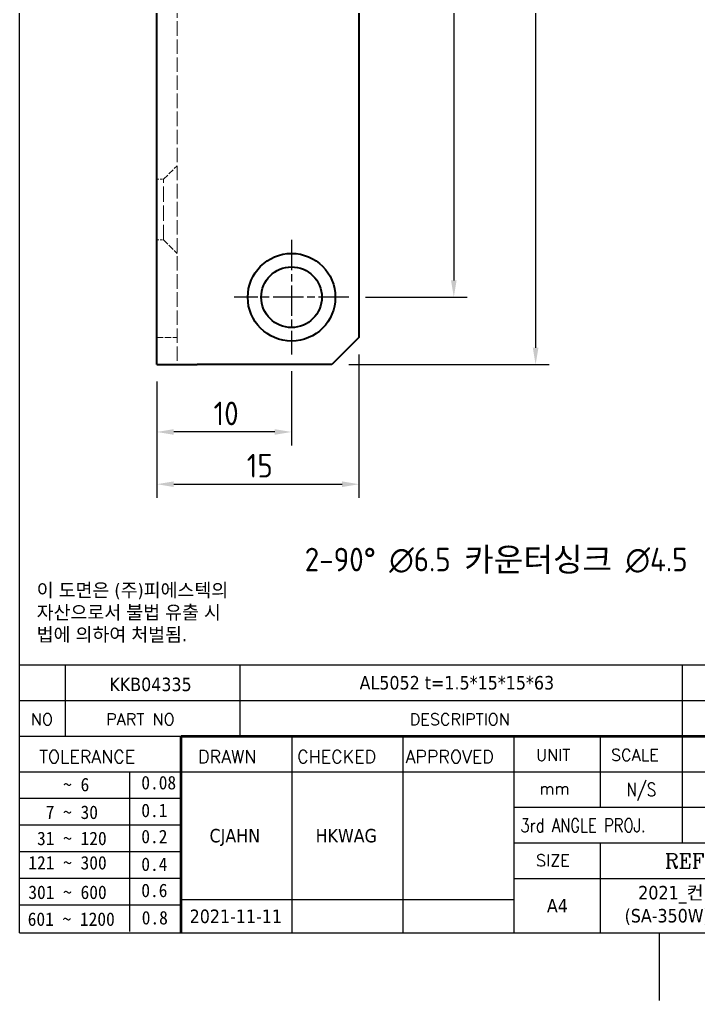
# Model space of a CAD drawing. Header units: millimetres. Extents: x 0 to 105, y 0 to 149.
# Drawn here: x 5 to 55.4, y 0 to 72.8 of the extents above; entities that cross this region are included whole.
import ezdxf
from ezdxf.enums import TextEntityAlignment as Align

# ---------------------------------------------------------------- set-up
doc = ezdxf.new("R2010")
doc.units = ezdxf.units.MM
doc.header["$LTSCALE"] = 0.5
doc.linetypes.add('CHAIN', pattern=[0.35429999999999995, 0.2362, -0.0295, 0.0591, -0.0295])
doc.linetypes.add('DASHED', pattern=[0.2067, 0.1654, -0.0413])
doc.layers.get('0').update_dxf_attribs({"color": 3, "lineweight": 25})
for name, color, linetype, lineweight in [('가려진 것(ISO)', 2, 'DASHED', 18), ('가시적인 것(ISO)', 3, 'Continuous', 40), ('경계(ISO)', 7, 'Continuous', 25), ('기호(ISO)', 5, 'Continuous', 25), ('제목(ISO)', 5, 'Continuous', 50), ('중심 표식(ISO)', 1, 'Continuous', 25), ('치수(ISO)', 2, 'Continuous', 25), ('해치(ISO)', 7, 'Continuous', 18)]:
    doc.layers.add(name, color=color, linetype=linetype, lineweight=lineweight)
doc.styles.add('HAN_291', font='')
doc.styles.add('HAN_370', font='', dxfattribs={"width": 2})
doc.styles.add('RC_284', font='ROMANC.shx')
doc.styles.add('RC_287', font='ROMANC.shx')
doc.styles.add('RC_292', font='ROMANC.shx')
doc.styles.add('ROMANT_294', font='romant.shx')
doc.styles.add('문자 텍스트_PSTEK_POSCO', font='isocp.shx')
doc.styles.add('치수 텍스트_PSTEK_POSCO', font='isocp.shx')
doc.styles.add('텍스트 스타일198', font='tahoma.ttf')
doc.styles.add('텍스트 스타일333', font='ROMANC.shx', dxfattribs={"width": 0.800000011920929})
doc.styles.get('HAN_291').set_extended_font_data('GulimChe')
doc.styles.get('HAN_370').set_extended_font_data('GulimChe')
doc.dimstyles.new('치수_PSTEK_POSCO', dxfattribs={"dimscale": 0.5, "dimtxt": 3.5, "dimasz": 2.5, "dimexe": 2, "dimexo": 2.5, "dimgap": 1, "dimtad": 1, "dimrnd": 1e-08, "dimdsep": 46, "dimtxsty": '치수 텍스트_PSTEK_POSCO', "dimcen": 0.09, "dimdle": 10, "dimclrd": 7, "dimclre": 7, "dimclrt": 2, "dimadec": 1, "dimazin": 2, "dimtfac": 1, "dimtmove": 0, "dimatfit": 3, "dimfxl": 0, "dimtolj": 1, "dimlwd": -1, "dimlwe": -1, "dimarcsym": 0})
doc.dimstyles.new('치수_PSTEK_POSCO$7', dxfattribs={"dimscale": 0.5, "dimtxt": 3.5, "dimasz": 2.5, "dimexe": 2, "dimexo": 2.5, "dimgap": 1, "dimtad": 1, "dimrnd": 1e-08, "dimdsep": 46, "dimtxsty": '치수 텍스트_PSTEK_POSCO', "dimcen": 0.09, "dimdle": 10, "dimclrd": 7, "dimclre": 7, "dimclrt": 2, "dimadec": 1, "dimazin": 2, "dimtfac": 1, "dimtmove": 0, "dimatfit": 3, "dimfxl": 0, "dimtolj": 1, "dimlwd": -1, "dimlwe": -1, "dimarcsym": 0})

# ---------------------------------------------------------------- blocks, each defined once
blk = doc.blocks.new('경계 Default Border')
at = {"layer": '경계(ISO)', "flags": 128}
for points in [[(10, 10), (10, 287.0000076293945)], [(105, 0), (105, 10)]]:
    blk.add_lwpolyline(points, dxfattribs=at)
blk = doc.blocks.new('제목 블록 PSTEK')
for color, points in [(252, [(317.2195697678507, 17.0593801673321), (322.0326348870767, 21.62682475217465), (322.2781991042243, 21.94392121864296), (317.0471853425802, 16.97985676345368), (318.7512090904202, 16.1899260703855), (316.0018030350395, 12.71868385740789), (316.3356552234328, 13.00206718743325), (318.9235935156908, 16.2694494742633)]), (5, [(321.6183518841322, 17.4193704504104), (319.5281351041078, 18.24969419629727), (322.4505835294948, 22.02344462252142), (317.2195697678507, 17.0593801673321), (318.9235935156908, 16.2694494742633), (316.1741874603099, 12.79820726128571)]), (1, [(324.4839107253602, 19.60711530335299), (325.2419748254881, 19.60711530335299), (325.2419748254881, 20.25857663940324), (321.2266040451076, 20.25857663940324), (321.2266040451076, 19.60711530335299), (321.9846681452406, 19.60711530335299), (321.9846681452406, 15.3430047401139), (324.4839107253602, 15.3430047401139)]), (252, [(321.9846681452406, 19.60711530335299), (321.4042753185749, 19.60711530335299), (321.4042753185749, 19.45905590879572), (321.9846681452406, 19.45905590879572)]), (252, [(324.6615819988275, 19.45905590879572), (325.4196460989604, 19.45905590879572), (325.4196460989604, 20.11051724484596), (325.2419748254881, 20.11051724484596), (325.2419748254881, 19.60711530335299), (324.4839107253602, 19.60711530335299), (324.4839107253602, 15.3430047401139), (322.1623394187076, 15.3430047401139), (322.1623394187076, 15.19494534555726), (324.6615819988275, 15.19494534555726)]), (1, [(329.2277337269622, 20.25857663940324), (325.65654113025, 20.25857663940324), (325.65654113025, 15.3430047401139), (329.3580259941756, 15.3430047401139), (329.3580259941756, 15.9944660761648), (328.1137701654877, 15.9944660761648), (328.1137701654877, 17.56360607323003), (329.2277337269622, 17.56360607323003), (329.2277337269622, 18.25543873810179), (328.1137701654877, 18.25543873810179), (328.1137701654877, 19.60711530335299), (329.2277337269622, 19.60711530335299)]), (252, [(328.2914414389548, 19.45905590879572), (329.4054050004294, 19.45905590879572), (329.4054050004294, 20.11051724484596), (329.2277337269622, 20.11051724484596), (329.2277337269622, 19.60711530335299), (328.1137701654877, 19.60711530335299), (328.1137701654877, 18.25543873810179), (328.2914414389548, 18.25543873810179)]), (1, [(332.3312149849806, 20.25857663940324), (329.8592894925411, 20.25857663940324), (329.8592894925411, 15.3430047401139), (332.3312149849806, 15.3430047401139), (332.3312149849806, 17.4318630164523), (333.0701931098801, 15.3430047401139), (335.4855464857051, 15.3430047401139), (334.2514536401189, 19.30614745124769), (335.4379594596742, 20.25857663940324), (334.3071782107978, 20.25857663940324), (332.3312149849806, 18.99741471888304)]), (252, [(332.5088862584528, 20.1105172448466), (332.3312149849806, 20.1105172448466), (332.3312149849806, 18.99741471888368), (332.5088862584528, 19.11081371413894)]), (252, [(335.6156307331414, 20.11051724484596), (335.2535118015555, 20.11051724484596), (334.2514536401189, 19.30614745124769), (335.4855464857051, 15.3430047401139), (333.1954852176545, 15.3430047401139), (333.2478643833523, 15.19494534555726), (335.6632177591723, 15.19494534555726), (334.4291249135862, 19.15808805669106)]), (252, [(328.2914414389548, 17.41554667867274), (329.4054050004294, 17.41554667867274), (329.4054050004294, 18.10737934354514), (329.2277337269622, 18.10737934354514), (329.2277337269622, 17.56360607323003), (328.1137701654877, 17.56360607323003), (328.1137701654877, 15.9944660761648), (328.2914414389548, 15.9944660761648)]), (252, [(332.5088862584528, 16.92964231796647), (332.3312149849806, 17.43186301645164), (332.3312149849806, 15.3430047401139), (330.0369607660135, 15.3430047401139), (330.0369607660135, 15.19494534555726), (332.5088862584528, 15.19494534555726)]), (252, [(329.5356972676428, 15.8464066816075), (329.3580259941756, 15.8464066816075), (329.3580259941756, 15.3430047401139), (325.8342124037171, 15.3430047401139), (325.8342124037171, 15.19494534555726), (329.5356972676428, 15.19494534555726)])]:
    blk.add_hatch(color=color).paths.add_polyline_path(points)
h = blk.add_hatch(color=1)
edge = h.paths.add_edge_path(flags=0)
edge.add_line((314.2242174273352, 19.60711530335299), (314.2242174273352, 17.00126995915134))
edge.add_line((314.2242174273352, 17.00126995915134), (314.3485873187598, 17.00126995915134))
edge.add_arc((314.3485873187598, 17.6527312952023), 0.6514613360509371, 270, 360)
edge.add_line((315.0000486548106, 17.6527312952023), (315.0000486548106, 18.95565396730211))
edge.add_arc((314.3485873187598, 18.95565396730212), 0.6514613360508712, 0, 90)
edge.add_line((314.3485873187598, 19.60711530335299), (314.2242174273352, 19.60711530335299))
edge = h.paths.add_edge_path()
edge.add_arc((314.9847713324306, 18.28938669179658), 1.969189947606664, 269.9999999999959, 450)
edge.add_line((314.9847713324306, 20.25857663940318), (311.7664314776902, 20.25857663940324))
edge.add_line((311.7664314776902, 20.25857663940324), (311.7664314776902, 15.3430047401139))
edge.add_line((311.7664314776902, 15.3430047401139), (314.2242174273352, 15.3430047401139))
edge.add_line((314.2242174273352, 15.3430047401139), (314.2242174273352, 16.32019674418991))
edge.add_line((314.2242174273352, 16.32019674418991), (314.9847713324307, 16.32019674418991))
h = blk.add_hatch(color=252)
edge = h.paths.add_edge_path()
edge.add_arc((314.9847713324309, 18.28938669179657), 1.969189947606666, 270, 406.8278729790604)
edge.add_arc((315.1624426058984, 18.1413272972396), 1.969189947606962, -90, 53.560984836317004, ccw=False)
edge.add_line((315.1624426058984, 16.17213734963263), (314.4018887008024, 16.17213734963263))
edge.add_line((314.4018887008024, 16.17213734963263), (314.4018887008024, 15.19494534555726))
edge.add_line((314.4018887008024, 15.19494534555726), (311.9441027511573, 15.19494534555726))
edge.add_line((311.9441027511573, 15.19494534555726), (311.9441027511573, 15.3430047401139))
edge.add_line((311.9441027511573, 15.3430047401139), (314.2242174273352, 15.3430047401139))
edge.add_line((314.2242174273352, 15.3430047401139), (314.2242174273352, 16.32019674418991))
edge.add_line((314.2242174273352, 16.32019674418991), (314.9847713324309, 16.32019674418991))
h = blk.add_hatch(color=252)
edge = h.paths.add_edge_path()
edge.add_line((314.4018887008024, 19.45905590879572), (314.5262585922315, 19.45905590879572))
edge.add_arc((314.5262585922314, 18.80759457274939), 0.6514613360463194, 60.4189348879147, 90.00000000000318, ccw=False)
edge.add_arc((314.3485873187602, 18.95565396730057), 0.6514613360524251, 39.96992292766206, 90.00000000009999)
edge.add_line((314.3485873187591, 19.60711530335307), (314.2242174273352, 19.60711530335298))
edge.add_line((314.2242174273352, 19.60711530335299), (314.2242174273352, 17.00126995915134))
edge.add_line((314.2242174273352, 17.00126995915134), (314.3485873187591, 17.00126995915134))
edge.add_arc((314.3485873187568, 17.652731295233), 0.6514613360816299, 270.0000000002, 274.6930825552478)
edge.add_line((314.4018887008024, 17.0034541317032), (314.4018887008024, 19.45905590879572))
at = {"layer": '해치(ISO)'}
h = blk.add_hatch(color=140, dxfattribs=at)
edge = h.paths.add_edge_path()
edge.add_ellipse((330.3660919371412, 20.15576403068321), major_axis=(9.100907360794343, 0), ratio=0.4069904968023172, start_angle=301.3098473703837, end_angle=507.7436900681698)
edge.add_ellipse((331.5340919371412, 20.4634168429492), major_axis=(-9.82350664112931, 0), ratio=0.3942600559756514, start_angle=111.51207141178469, end_angle=334.47025347086895, ccw=False)
edge.add_line((335.1363447531188, 16.8601935978785), (335.0955236905705, 16.99119398620872))
at = {"color": 180}
for p, q in [((182.475792979055, 11.79100474011392), (182.4757929790549, 51.56524660363496)), ((182.4757929790549, 51.56524660363496), (372.4757929537551, 51.56524660363496)), ((189.2651435055721, 51.56524660363496), (189.2651435055722, 41.00524660363494)), ((215.2152739891528, 41.00524660363494), (215.2152739891528, 51.56524660363496)), ((280.8758854511282, 51.56524660363496), (280.8758854511282, 41.00524660363494)), ((310.0881549537552, 51.56524660363496), (310.0881549537553, 41.00524660363494)), ((316.9044520275131, 51.56524660363496), (316.9044520275127, 41.00524660363494)), ((338.4566026226726, 51.56524660363496), (338.4566026226727, 41.00524660363494)), ((372.4757929537551, 51.56524660363496), (372.4757929537551, 11.79100474011389)), ((182.475792979055, 46.2852466036349), (372.4757929537551, 46.28524660363492)), ((182.475792979055, 41.00524660363493), (206.451475290024, 41.00524660363493)), ((222.9401812389276, 11.79100474011392), (222.9401812389276, 41.00524660363494)), ((239.4288871878316, 11.79100474011392), (239.4288871878316, 41.00524660363494)), ((255.9175931367356, 11.79100474011392), (255.9175931367356, 41.00524660363494)), ((268.6918866058747, 41.00524660363494), (268.6918866058747, 30.44524660363498)), ((280.8758854511282, 41.00524660363494), (280.8758854511282, 25.16524660363502)), ((310.088154953755, 41.00524660363494), (310.088154953755, 11.79100474011392)), ((182.475792979055, 35.72524660363497), (206.451475290024, 35.72524660363497)), ((198.8621818849491, 12.02524660363491), (198.8621818849491, 35.72524660363497)), ((206.451475290024, 35.72524660363497), (372.4757929537551, 35.72524660363497)), ((182.475792979055, 31.77524660363492), (206.451475290024, 31.77524660363492)), ((255.917593136736, 30.44524660363498), (372.4757929537552, 30.44524660363501)), ((182.475792979055, 27.82524660363487), (206.451475290024, 27.82524660363487)), ((255.9175931367359, 25.16524660363502), (372.4757929537552, 25.165246603635)), ((268.6918866058744, 25.16524660363502), (268.6918866058744, 11.79100474011392)), ((182.475792979055, 23.87524660363505), (206.451475290024, 23.87524660363505)), ((182.475792979055, 19.92524660363478), (206.451475290024, 19.92524660363478)), ((255.9175931367359, 19.88524660363481), (310.0881549537553, 19.88524660363481)), ((206.451475290024, 16.74100474011396), (255.9175931367359, 16.74100474011396)), ((182.475792979055, 15.97524660363496), (206.451475290024, 15.97524660363496)), ((182.475792979055, 11.79100474011392), (372.4757929537551, 11.79100474011389))]:
    blk.add_line(p, q, dxfattribs=at)
at = {"color": 7, "lineweight": 50}
for p, q in [((206.4514752900237, 11.79100474011392), (206.4514752900237, 41.00524660363494)), ((206.451475290024, 41.00524660363494), (372.4757929537551, 41.00524660363496))]:
    blk.add_line(p, q, dxfattribs=at)
at = {"color": 7}
for p, q in [((322.2781991042243, 21.94392121864296), (317.0471853425802, 16.97985676345368)), ((322.4505835294948, 22.02344462252142), (317.2195697678507, 17.0593801673321)), ((319.5281351041078, 18.24969419629727), (322.4505835294948, 22.02344462252142)), ((322.0326348870767, 21.62682475217465), (322.2781991042243, 21.94392121864296)), ((317.2195697678507, 17.0593801673321), (322.0326348870767, 21.62682475217465)), ((311.7664314776902, 20.25900474011391), (311.7664314776902, 15.34300474011391)), ((314.9847713324309, 20.25857663940324), (311.7664314776902, 20.25857663940324)), ((314.9847713324309, 20.25857663940324), (311.7664314776902, 20.25857663940324)), ((311.7664314776902, 20.25857663940324), (311.7664314776902, 15.3430047401139)), ((314.2242174273352, 17.00126995915134), (314.2242174273352, 19.60711530335299)), ((314.2242174273352, 19.60711530335299), (314.3485873187591, 19.60711530335299)), ((314.3485873187591, 19.60711530335299), (314.2242174273352, 19.60711530335299)), ((314.2242174273352, 19.60711530335299), (314.2242174273352, 17.00126995915134)), ((314.2242174273352, 17.00126995915134), (314.2242174273352, 19.60711530335299)), ((314.2242174273352, 19.60711530335299), (314.3485873187591, 19.60711530335299)), ((314.4018887008024, 19.45905590879572), (314.5262585922314, 19.45905590879572)), ((314.4018887008024, 17.0034541317032), (314.4018887008024, 19.45905590879572)), ((315.0000486548106, 18.95565396730275), (315.0000486548106, 17.65273129520161)), ((315.0000486548106, 18.95565396730275), (315.0000486548106, 17.65273129520161)), ((325.2419748254881, 20.25857663940324), (321.2266040451076, 20.25857663940324)), ((321.2266040451076, 20.25857663940324), (321.2266040451076, 19.60711530335299)), ((325.2419748254881, 20.25857663940324), (321.2266040451076, 20.25857663940324)), ((321.2266040451076, 20.25857663940324), (321.2266040451076, 19.60711530335299)), ((321.2266040451076, 19.60711530335299), (321.9846681452406, 19.60711530335299)), ((321.2266040451076, 19.60711530335299), (321.9846681452406, 19.60711530335299)), ((321.4042753185749, 19.60711530335299), (321.4042753185749, 19.45905590879572)), ((321.9846681452406, 19.60711530335299), (321.4042753185749, 19.60711530335299)), ((321.4042753185749, 19.45905590879572), (321.9846681452406, 19.45905590879572)), ((321.9846681452406, 19.60711530335299), (321.9846681452406, 15.3430047401139)), ((321.9846681452406, 19.45905590879572), (321.9846681452406, 19.60711530335299)), ((321.9846681452406, 19.60711530335299), (321.9846681452406, 15.3430047401139)), ((324.4839107253602, 19.60711530335299), (325.2419748254881, 19.60711530335299)), ((324.4839107253602, 15.3430047401139), (324.4839107253602, 19.60711530335299)), ((325.2419748254881, 19.60711530335299), (324.4839107253602, 19.60711530335299)), ((324.4839107253602, 19.60711530335299), (324.4839107253602, 15.3430047401139)), ((324.4839107253602, 19.60711530335299), (325.2419748254881, 19.60711530335299)), ((324.4839107253602, 15.3430047401139), (324.4839107253602, 19.60711530335299)), ((324.6615819988275, 19.45905590879572), (325.4196460989604, 19.45905590879572)), ((324.6615819988275, 15.19494534555726), (324.6615819988275, 19.45905590879572)), ((325.2419748254881, 19.60711530335299), (325.2419748254881, 20.25857663940324)), ((325.2419748254881, 19.60711530335299), (325.2419748254881, 20.25857663940324)), ((325.4196460989604, 20.11051724484596), (325.2419748254881, 20.11051724484596)), ((325.2419748254881, 20.11051724484596), (325.2419748254881, 19.60711530335299)), ((325.4196460989604, 19.45905590879572), (325.4196460989604, 20.11051724484596)), ((329.2277337269622, 20.25857663940324), (325.65654113025, 20.25857663940324)), ((325.65654113025, 20.25857663940324), (325.65654113025, 15.3430047401139)), ((325.65654113025, 20.25857663940324), (325.65654113025, 15.3430047401139)), ((329.2277337269622, 20.25857663940324), (325.65654113025, 20.25857663940324)), ((328.1137701654877, 18.25543873810179), (328.1137701654877, 19.60711530335299)), ((328.1137701654877, 19.60711530335299), (329.2277337269622, 19.60711530335299)), ((329.2277337269622, 19.60711530335299), (328.1137701654877, 19.60711530335299)), ((328.1137701654877, 19.60711530335299), (328.1137701654877, 18.25543873810179)), ((328.1137701654877, 18.25543873810179), (328.1137701654877, 19.60711530335299)), ((328.1137701654877, 19.60711530335299), (329.2277337269622, 19.60711530335299)), ((328.2914414389548, 18.25543873810179), (328.2914414389548, 19.45905590879572)), ((328.2914414389548, 19.45905590879572), (329.4054050004294, 19.45905590879572)), ((329.2277337269622, 19.60711530335299), (329.2277337269622, 20.25857663940324)), ((329.2277337269622, 19.60711530335299), (329.2277337269622, 20.25857663940324)), ((329.4054050004294, 20.11051724484596), (329.2277337269622, 20.11051724484596)), ((329.2277337269622, 20.11051724484596), (329.2277337269622, 19.60711530335299)), ((329.4054050004294, 19.45905590879572), (329.4054050004294, 20.11051724484596)), ((332.3312149849806, 20.25857663940324), (329.8592894925411, 20.25857663940324)), ((329.8592894925411, 20.25857663940324), (329.8592894925411, 15.3430047401139)), ((329.8592894925411, 20.25857663940324), (329.8592894925411, 15.3430047401139)), ((332.3312149849806, 20.25857663940324), (329.8592894925411, 20.25857663940324)), ((334.3071782107978, 20.25857663940324), (332.3312149849806, 18.99741471888304)), ((332.3312149849806, 18.99741471888304), (332.3312149849806, 20.25857663940324)), ((334.3071782107978, 20.25857663940324), (332.3312149849806, 18.99741471888304)), ((332.3312149849806, 18.99741471888304), (332.3312149849806, 20.25857663940324)), ((332.5088862584528, 20.1105172448466), (332.3312149849806, 20.1105172448466)), ((332.3312149849806, 20.1105172448466), (332.3312149849806, 18.99741471888368)), ((332.3312149849806, 18.99741471888368), (332.5088862584528, 19.11081371413894)), ((332.5088862584528, 19.11081371413894), (332.5088862584528, 20.1105172448466)), ((334.2514536401189, 19.30614745124769), (335.4379594596742, 20.25857663940324)), ((334.2514536401189, 19.30614745124769), (335.4379594596742, 20.25857663940324)), ((335.2535118015555, 20.11051724484596), (334.2514536401189, 19.30614745124769)), ((335.4855464857051, 15.3430047401139), (334.2514536401189, 19.30614745124769)), ((334.2514536401189, 19.30614745124769), (335.4855464857051, 15.3430047401139)), ((335.4855464857051, 15.3430047401139), (334.2514536401189, 19.30614745124769)), ((335.4379594596742, 20.25857663940324), (334.3071782107978, 20.25857663940324)), ((335.4379594596742, 20.25857663940324), (334.3071782107978, 20.25857663940324)), ((334.4291249135862, 19.15808805669104), (335.6156307331414, 20.11051724484596)), ((335.6632177591723, 15.19494534555726), (334.4291249135862, 19.15808805669104)), ((335.6156307331414, 20.11051724484596), (335.2535118015555, 20.11051724484596)), ((321.6183518841322, 17.4193704504104), (319.5281351041078, 18.24969419629727)), ((329.2277337269622, 18.25543873810179), (328.1137701654877, 18.25543873810179)), ((328.1137701654877, 18.25543873810179), (328.2914414389548, 18.25543873810179)), ((329.2277337269622, 18.25543873810179), (328.1137701654877, 18.25543873810179)), ((328.1137701654877, 17.56360607323003), (329.2277337269622, 17.56360607323003)), ((328.1137701654877, 15.9944660761648), (328.1137701654877, 17.56360607323003)), ((329.2277337269622, 17.56360607323003), (328.1137701654877, 17.56360607323003)), ((328.1137701654877, 17.56360607323003), (328.1137701654877, 15.9944660761648)), ((328.1137701654877, 17.56360607323003), (329.2277337269622, 17.56360607323003)), ((328.1137701654877, 15.9944660761648), (328.1137701654877, 17.56360607323003)), ((329.2277337269622, 17.56360607323003), (329.2277337269622, 18.25543873810179)), ((329.2277337269622, 17.56360607323003), (329.2277337269622, 18.25543873810179)), ((329.4054050004294, 18.10737934354514), (329.2277337269622, 18.10737934354514)), ((329.2277337269622, 18.10737934354514), (329.2277337269622, 17.56360607323003)), ((329.4054050004294, 17.41554667867274), (329.4054050004294, 18.10737934354514)), ((345.0447381189468, 17.50375595811051), (344.9867755289346, 17.689895936919)), ((314.3485873187591, 17.00126995915134), (314.2242174273352, 17.00126995915134)), ((314.2242174273352, 17.00126995915134), (314.3485873187591, 17.00126995915134)), ((314.3485873187591, 17.00126995915134), (314.2242174273352, 17.00126995915134)), ((314.2242174273352, 16.32019674418991), (314.9847713324309, 16.32019674418991)), ((314.2242174273352, 15.3430047401139), (314.2242174273352, 16.32019674418991)), ((314.9847713324309, 16.32019674418991), (314.2242174273352, 16.32019674418991)), ((314.2242174273352, 16.32019674418991), (314.2242174273352, 15.3430047401139)), ((314.2242174273352, 16.32019674418991), (314.9847713324309, 16.32019674418991)), ((314.2242174273352, 15.3430047401139), (314.2242174273352, 16.32019674418991)), ((314.4018887008024, 16.17213734963263), (315.162442605898, 16.17213734963263)), ((314.4018887008024, 15.19494534555726), (314.4018887008024, 16.17213734963263)), ((318.7512090904202, 16.1899260703855), (316.0018030350395, 12.71868385740789)), ((316.1741874603099, 12.79820726128571), (321.6183518841322, 17.4193704504104)), ((318.9235935156908, 16.2694494742633), (316.1741874603099, 12.79820726128571)), ((316.3356552234328, 13.00206718743325), (318.9235935156908, 16.2694494742633)), ((317.0471853425802, 16.97985676345368), (318.7512090904202, 16.1899260703855)), ((318.9235935156908, 16.2694494742633), (317.2195697678507, 17.0593801673321)), ((317.2195697678507, 17.0593801673321), (318.9235935156908, 16.2694494742633)), ((328.2914414389548, 15.9944660761648), (328.2914414389548, 17.41554667867274)), ((328.2914414389548, 17.41554667867274), (329.4054050004294, 17.41554667867274)), ((332.3312149849806, 17.4318630164523), (333.0701931098801, 15.3430047401139)), ((332.3312149849806, 15.3430047401139), (332.3312149849806, 17.4318630164523)), ((332.5088862584528, 16.92964231796647), (332.3312149849806, 17.43186301645164)), ((332.3312149849806, 17.43186301645164), (332.3312149849806, 15.3430047401139)), ((332.3312149849806, 17.4318630164523), (333.0701931098801, 15.3430047401139)), ((332.3312149849806, 15.3430047401139), (332.3312149849806, 17.4318630164523)), ((332.5088862584528, 15.19494534555726), (332.5088862584528, 16.92964231796647)), ((311.7664314776902, 15.3430047401139), (314.2242174273352, 15.3430047401139)), ((311.7664314776902, 15.3430047401139), (314.2242174273352, 15.3430047401139)), ((314.2242174273352, 15.3430047401139), (311.9441027511573, 15.3430047401139)), ((311.9441027511573, 15.3430047401139), (311.9441027511573, 15.19494534555726)), ((311.9441027511573, 15.19494534555726), (314.4018887008024, 15.19494534555726)), ((321.9846681452406, 15.3430047401139), (324.4839107253602, 15.3430047401139)), ((321.9846681452406, 15.3430047401139), (324.4839107253602, 15.3430047401139)), ((324.4839107253602, 15.3430047401139), (322.1623394187076, 15.3430047401139)), ((322.1623394187076, 15.3430047401139), (322.1623394187076, 15.19494534555726)), ((322.1623394187076, 15.19494534555726), (324.6615819988275, 15.19494534555726)), ((325.65654113025, 15.3430047401139), (329.3580259941756, 15.3430047401139)), ((325.65654113025, 15.3430047401139), (329.3580259941756, 15.3430047401139)), ((329.3580259941756, 15.3430047401139), (325.8342124037171, 15.3430047401139)), ((325.8342124037171, 15.3430047401139), (325.8342124037171, 15.19494534555726)), ((325.8342124037171, 15.19494534555726), (329.5356972676428, 15.19494534555726)), ((329.3580259941756, 15.9944660761648), (328.1137701654877, 15.9944660761648)), ((328.1137701654877, 15.9944660761648), (328.2914414389548, 15.9944660761648)), ((329.3580259941756, 15.9944660761648), (328.1137701654877, 15.9944660761648)), ((329.3580259941756, 15.3430047401139), (329.3580259941756, 15.9944660761648)), ((329.3580259941756, 15.3430047401139), (329.3580259941756, 15.9944660761648)), ((329.5356972676428, 15.8464066816075), (329.3580259941756, 15.8464066816075)), ((329.3580259941756, 15.8464066816075), (329.3580259941756, 15.3430047401139)), ((329.5356972676428, 15.19494534555726), (329.5356972676428, 15.8464066816075)), ((329.8592894925411, 15.3430047401139), (332.3312149849806, 15.3430047401139)), ((329.8592894925411, 15.3430047401139), (332.3312149849806, 15.3430047401139)), ((332.3312149849806, 15.3430047401139), (330.0369607660135, 15.3430047401139)), ((330.0369607660135, 15.3430047401139), (330.0369607660135, 15.19494534555726)), ((330.0369607660135, 15.19494534555726), (332.5088862584528, 15.19494534555726)), ((333.0701931098801, 15.3430047401139), (335.4855464857051, 15.3430047401139)), ((333.0701931098801, 15.3430047401139), (335.4855464857051, 15.3430047401139)), ((335.4855464857051, 15.3430047401139), (333.1954852176545, 15.3430047401139)), ((333.1954852176545, 15.3430047401139), (333.2478643833523, 15.19494534555726)), ((333.2478643833523, 15.19494534555726), (335.6632177591723, 15.19494534555726)), ((316.0018030350395, 12.71868385740789), (316.3356552234328, 13.00206718743325))]:
    blk.add_line(p, q, dxfattribs=at)
at = {"color": 5}
for p, q in [((322.4505835294948, 22.02344462252142), (317.2195697678507, 17.0593801673321)), ((319.5281351041078, 18.24969419629727), (322.4505835294948, 22.02344462252142)), ((321.6183518841322, 17.4193704504104), (319.5281351041078, 18.24969419629727)), ((316.1741874603099, 12.79820726128571), (321.6183518841322, 17.4193704504104)), ((318.9235935156908, 16.2694494742633), (316.1741874603099, 12.79820726128571)), ((317.2195697678507, 17.0593801673321), (318.9235935156908, 16.2694494742633))]:
    blk.add_line(p, q, dxfattribs=at)
at = {"color": 1}
for p, q in [((314.9847713324309, 20.25857663940324), (311.7664314776902, 20.25857663940324)), ((311.7664314776902, 20.25857663940324), (311.7664314776902, 15.3430047401139)), ((314.2242174273352, 17.00126995915134), (314.2242174273352, 19.60711530335299)), ((314.2242174273352, 19.60711530335299), (314.3485873187591, 19.60711530335299)), ((315.0000486548106, 18.95565396730275), (315.0000486548106, 17.65273129520161)), ((325.2419748254881, 20.25857663940324), (321.2266040451076, 20.25857663940324)), ((321.2266040451076, 20.25857663940324), (321.2266040451076, 19.60711530335299)), ((321.2266040451076, 19.60711530335299), (321.9846681452406, 19.60711530335299)), ((321.9846681452406, 19.60711530335299), (321.9846681452406, 15.3430047401139)), ((324.4839107253602, 19.60711530335299), (325.2419748254881, 19.60711530335299)), ((324.4839107253602, 15.3430047401139), (324.4839107253602, 19.60711530335299)), ((325.2419748254881, 19.60711530335299), (325.2419748254881, 20.25857663940324)), ((329.2277337269622, 20.25857663940324), (325.65654113025, 20.25857663940324)), ((325.65654113025, 20.25857663940324), (325.65654113025, 15.3430047401139)), ((328.1137701654877, 18.25543873810179), (328.1137701654877, 19.60711530335299)), ((328.1137701654877, 19.60711530335299), (329.2277337269622, 19.60711530335299)), ((329.2277337269622, 19.60711530335299), (329.2277337269622, 20.25857663940324)), ((332.3312149849806, 20.25857663940324), (329.8592894925411, 20.25857663940324)), ((329.8592894925411, 20.25857663940324), (329.8592894925411, 15.3430047401139)), ((334.3071782107978, 20.25857663940324), (332.3312149849806, 18.99741471888304)), ((332.3312149849806, 18.99741471888304), (332.3312149849806, 20.25857663940324)), ((334.2514536401189, 19.30614745124769), (335.4379594596742, 20.25857663940324)), ((335.4855464857051, 15.3430047401139), (334.2514536401189, 19.30614745124769)), ((335.4379594596742, 20.25857663940324), (334.3071782107978, 20.25857663940324)), ((329.2277337269622, 18.25543873810179), (328.1137701654877, 18.25543873810179)), ((328.1137701654877, 17.56360607323003), (329.2277337269622, 17.56360607323003)), ((328.1137701654877, 15.9944660761648), (328.1137701654877, 17.56360607323003)), ((329.2277337269622, 17.56360607323003), (329.2277337269622, 18.25543873810179)), ((314.3485873187591, 17.00126995915134), (314.2242174273352, 17.00126995915134)), ((314.2242174273352, 16.32019674418991), (314.9847713324309, 16.32019674418991)), ((314.2242174273352, 15.3430047401139), (314.2242174273352, 16.32019674418991)), ((332.3312149849806, 17.4318630164523), (333.0701931098801, 15.3430047401139)), ((332.3312149849806, 15.3430047401139), (332.3312149849806, 17.4318630164523)), ((311.7664314776902, 15.3430047401139), (314.2242174273352, 15.3430047401139)), ((321.9846681452406, 15.3430047401139), (324.4839107253602, 15.3430047401139)), ((325.65654113025, 15.3430047401139), (329.3580259941756, 15.3430047401139)), ((329.3580259941756, 15.9944660761648), (328.1137701654877, 15.9944660761648)), ((329.3580259941756, 15.3430047401139), (329.3580259941756, 15.9944660761648)), ((329.8592894925411, 15.3430047401139), (332.3312149849806, 15.3430047401139)), ((333.0701931098801, 15.3430047401139), (335.4855464857051, 15.3430047401139))]:
    blk.add_line(p, q, dxfattribs=at)
at = {"color": 7}
for centre, radius, start, end in [((314.3485873187598, 18.95565396730211), 0.6514613360508712, 0, 90), ((314.3485873187602, 18.95565396730057), 0.6514613360524251, 39.96992292766117, 90), ((314.3485873187598, 18.95565396730212), 0.6514613360508712, 0, 90), ((314.5262585922314, 18.80759457274939), 0.6514613360463193, 60.41893488791137, 90), ((314.9847713324309, 18.28938669179658), 1.969189947606665, 270, 90), ((314.9847713324309, 18.28938669179658), 1.969189947606665, 270, 90), ((314.9847713324307, 18.2893866917965), 1.969189947606594, 270, 46.82787297909833), ((315.1624426058984, 18.1413272972396), 1.969189947606961, 270, 53.56098483636067), ((314.3485873187597, 17.65273129520228), 0.6514613360509381, 270, 0), ((314.3485873187598, 17.6527312952023), 0.6514613360509381, 270, 0), ((314.3485873187568, 17.652731295233), 0.6514613360816299, 270, 274.6930825552478)]:
    blk.add_arc(centre, radius, start, end, dxfattribs=at)
at = {"color": 1}
for centre, radius, start, end in [((314.3485873187598, 18.95565396730211), 0.6514613360508712, 0, 90), ((314.9847713324309, 18.28938669179657), 1.969189947606665, 270, 90), ((314.3485873187598, 17.6527312952023), 0.6514613360509381, 270, 0)]:
    blk.add_arc(centre, radius, start, end, dxfattribs=at)
at = {"layer": '제목(ISO)', "lineweight": 18}
blk.add_line((182.475792979055, 35.72500474011393), (182.475792979055, 11.79100474011392), dxfattribs=at)
at = {"layer": '제목(ISO)'}
for p, q in [((322.2781991042243, 21.94392121864296), (317.0471853425802, 16.97985676345368)), ((322.4505835294948, 22.02344462252142), (317.2195697678507, 17.0593801673321)), ((319.5281351041078, 18.24969419629727), (322.4505835294948, 22.02344462252142)), ((322.0326348870767, 21.62682475217465), (322.2781991042243, 21.94392121864296)), ((317.2195697678507, 17.0593801673321), (322.0326348870767, 21.62682475217465)), ((314.9847713324306, 20.25857663940324), (311.7664314776902, 20.25857663940324)), ((311.7664314776902, 20.25857663940324), (311.7664314776902, 15.3430047401139)), ((314.2242174273352, 17.00126995915134), (314.2242174273352, 19.60711530335299)), ((314.2242174273352, 19.60711530335299), (314.3485873187598, 19.60711530335299)), ((314.3485873187591, 19.60711530335299), (314.2242174273352, 19.60711530335299)), ((314.2242174273352, 19.60711530335299), (314.2242174273352, 17.00126995915134)), ((314.4018887008024, 19.45905590879572), (314.5262585922314, 19.45905590879572)), ((314.4018887008024, 17.0034541317032), (314.4018887008024, 19.45905590879572)), ((315.0000486548106, 18.95565396730211), (315.0000486548106, 17.6527312952023)), ((325.2419748254881, 20.25857663940324), (321.2266040451076, 20.25857663940324)), ((321.2266040451076, 20.25857663940324), (321.2266040451076, 19.60711530335299)), ((321.2266040451076, 19.60711530335299), (321.9846681452406, 19.60711530335299)), ((321.9846681452406, 19.60711530335299), (321.4042753185749, 19.60711530335299)), ((321.4042753185749, 19.60711530335299), (321.4042753185749, 19.45905590879572)), ((321.4042753185749, 19.45905590879572), (321.9846681452406, 19.45905590879572)), ((321.9846681452406, 19.60711530335299), (321.9846681452406, 15.3430047401139)), ((321.9846681452406, 19.45905590879572), (321.9846681452406, 19.60711530335299)), ((324.4839107253602, 19.60711530335299), (325.2419748254881, 19.60711530335299)), ((324.4839107253602, 15.3430047401139), (324.4839107253602, 19.60711530335299)), ((325.2419748254881, 19.60711530335299), (324.4839107253602, 19.60711530335299)), ((324.4839107253602, 19.60711530335299), (324.4839107253602, 15.3430047401139)), ((324.6615819988275, 19.45905590879572), (325.4196460989604, 19.45905590879572)), ((324.6615819988275, 15.19494534555726), (324.6615819988275, 19.45905590879572)), ((325.2419748254881, 19.60711530335299), (325.2419748254881, 20.25857663940324)), ((325.4196460989604, 20.11051724484596), (325.2419748254881, 20.11051724484596)), ((325.2419748254881, 20.11051724484596), (325.2419748254881, 19.60711530335299)), ((325.4196460989604, 19.45905590879572), (325.4196460989604, 20.11051724484596)), ((329.2277337269622, 20.25857663940324), (325.65654113025, 20.25857663940324)), ((325.65654113025, 20.25857663940324), (325.65654113025, 15.3430047401139)), ((328.1137701654877, 18.25543873810179), (328.1137701654877, 19.60711530335299)), ((328.1137701654877, 19.60711530335299), (329.2277337269622, 19.60711530335299)), ((329.2277337269622, 19.60711530335299), (328.1137701654877, 19.60711530335299)), ((328.1137701654877, 19.60711530335299), (328.1137701654877, 18.25543873810179)), ((328.2914414389548, 19.45905590879572), (329.4054050004294, 19.45905590879572)), ((328.2914414389548, 18.25543873810179), (328.2914414389548, 19.45905590879572)), ((329.2277337269622, 19.60711530335299), (329.2277337269622, 20.25857663940324)), ((329.4054050004294, 20.11051724484596), (329.2277337269622, 20.11051724484596)), ((329.2277337269622, 20.11051724484596), (329.2277337269622, 19.60711530335299)), ((329.4054050004294, 19.45905590879572), (329.4054050004294, 20.11051724484596)), ((332.3312149849806, 20.25857663940324), (329.8592894925411, 20.25857663940324)), ((329.8592894925411, 20.25857663940324), (329.8592894925411, 15.3430047401139)), ((334.3071782107978, 20.25857663940324), (332.3312149849806, 18.99741471888304)), ((332.3312149849806, 18.99741471888304), (332.3312149849806, 20.25857663940324)), ((332.5088862584528, 20.1105172448466), (332.3312149849806, 20.1105172448466)), ((332.3312149849806, 20.1105172448466), (332.3312149849806, 18.99741471888368)), ((332.3312149849806, 18.99741471888368), (332.5088862584528, 19.11081371413894)), ((332.5088862584528, 19.11081371413894), (332.5088862584528, 20.1105172448466)), ((334.2514536401189, 19.30614745124769), (335.4379594596742, 20.25857663940324)), ((335.2535118015555, 20.11051724484596), (334.2514536401189, 19.30614745124769)), ((335.4855464857051, 15.3430047401139), (334.2514536401189, 19.30614745124769)), ((334.2514536401189, 19.30614745124769), (335.4855464857051, 15.3430047401139)), ((335.4379594596742, 20.25857663940324), (334.3071782107978, 20.25857663940324)), ((334.4291249135862, 19.15808805669106), (335.6156307331414, 20.11051724484596)), ((335.6632177591723, 15.19494534555726), (334.4291249135862, 19.15808805669106)), ((335.6156307331414, 20.11051724484596), (335.2535118015555, 20.11051724484596)), ((321.6183518841322, 17.4193704504104), (319.5281351041078, 18.24969419629727)), ((329.2277337269622, 18.25543873810179), (328.1137701654877, 18.25543873810179)), ((328.1137701654877, 18.25543873810179), (328.2914414389548, 18.25543873810179)), ((328.1137701654877, 15.9944660761648), (328.1137701654877, 17.56360607323003)), ((328.1137701654877, 17.56360607323003), (329.2277337269622, 17.56360607323003)), ((329.2277337269622, 17.56360607323003), (328.1137701654877, 17.56360607323003)), ((328.1137701654877, 17.56360607323003), (328.1137701654877, 15.9944660761648)), ((329.2277337269622, 17.56360607323003), (329.2277337269622, 18.25543873810179)), ((329.4054050004294, 18.10737934354514), (329.2277337269622, 18.10737934354514)), ((329.2277337269622, 18.10737934354514), (329.2277337269622, 17.56360607323003)), ((329.4054050004294, 17.41554667867274), (329.4054050004294, 18.10737934354514)), ((314.3485873187598, 17.00126995915134), (314.2242174273352, 17.00126995915134)), ((314.2242174273352, 17.00126995915134), (314.3485873187591, 17.00126995915134)), ((314.2242174273352, 15.3430047401139), (314.2242174273352, 16.32019674418991)), ((314.2242174273352, 16.32019674418991), (314.9847713324307, 16.32019674418991)), ((314.9847713324309, 16.32019674418991), (314.2242174273352, 16.32019674418991)), ((314.2242174273352, 16.32019674418991), (314.2242174273352, 15.3430047401139)), ((314.4018887008024, 15.19494534555726), (314.4018887008024, 16.17213734963263)), ((314.4018887008024, 16.17213734963263), (315.1624426058984, 16.17213734963263)), ((318.7512090904202, 16.1899260703855), (316.0018030350395, 12.71868385740789)), ((316.1741874603099, 12.79820726128571), (321.6183518841322, 17.4193704504104)), ((318.9235935156908, 16.2694494742633), (316.1741874603099, 12.79820726128571)), ((316.3356552234328, 13.00206718743325), (318.9235935156908, 16.2694494742633)), ((317.0471853425802, 16.97985676345368), (318.7512090904202, 16.1899260703855)), ((317.2195697678507, 17.0593801673321), (318.9235935156908, 16.2694494742633)), ((318.9235935156908, 16.2694494742633), (317.2195697678507, 17.0593801673321)), ((328.2914414389548, 17.41554667867274), (329.4054050004294, 17.41554667867274)), ((328.2914414389548, 15.9944660761648), (328.2914414389548, 17.41554667867274)), ((332.3312149849806, 15.3430047401139), (332.3312149849806, 17.4318630164523)), ((332.3312149849806, 17.4318630164523), (333.0701931098801, 15.3430047401139)), ((332.5088862584528, 16.92964231796647), (332.3312149849806, 17.43186301645164)), ((332.3312149849806, 17.43186301645164), (332.3312149849806, 15.3430047401139)), ((332.5088862584528, 15.19494534555726), (332.5088862584528, 16.92964231796647)), ((311.7664314776902, 15.3430047401139), (314.2242174273352, 15.3430047401139)), ((314.2242174273352, 15.3430047401139), (311.9441027511573, 15.3430047401139)), ((311.9441027511573, 15.3430047401139), (311.9441027511573, 15.19494534555726)), ((311.9441027511573, 15.19494534555726), (314.4018887008024, 15.19494534555726)), ((321.9846681452406, 15.3430047401139), (324.4839107253602, 15.3430047401139)), ((324.4839107253602, 15.3430047401139), (322.1623394187076, 15.3430047401139)), ((322.1623394187076, 15.3430047401139), (322.1623394187076, 15.19494534555726)), ((322.1623394187076, 15.19494534555726), (324.6615819988275, 15.19494534555726)), ((325.65654113025, 15.3430047401139), (329.3580259941756, 15.3430047401139)), ((329.3580259941756, 15.3430047401139), (325.8342124037171, 15.3430047401139)), ((325.8342124037171, 15.3430047401139), (325.8342124037171, 15.19494534555726)), ((325.8342124037171, 15.19494534555726), (329.5356972676428, 15.19494534555726)), ((329.3580259941756, 15.9944660761648), (328.1137701654877, 15.9944660761648)), ((328.1137701654877, 15.9944660761648), (328.2914414389548, 15.9944660761648)), ((329.3580259941756, 15.3430047401139), (329.3580259941756, 15.9944660761648)), ((329.5356972676428, 15.8464066816075), (329.3580259941756, 15.8464066816075)), ((329.3580259941756, 15.8464066816075), (329.3580259941756, 15.3430047401139)), ((329.5356972676428, 15.19494534555726), (329.5356972676428, 15.8464066816075)), ((329.8592894925411, 15.3430047401139), (332.3312149849806, 15.3430047401139)), ((332.3312149849806, 15.3430047401139), (330.0369607660135, 15.3430047401139)), ((330.0369607660135, 15.3430047401139), (330.0369607660135, 15.19494534555726)), ((330.0369607660135, 15.19494534555726), (332.5088862584528, 15.19494534555726)), ((333.0701931098801, 15.3430047401139), (335.4855464857051, 15.3430047401139)), ((335.4855464857051, 15.3430047401139), (333.1954852176545, 15.3430047401139)), ((333.1954852176545, 15.3430047401139), (333.2478643833523, 15.19494534555726)), ((333.2478643833523, 15.19494534555726), (335.6632177591723, 15.19494534555726)), ((316.0018030350395, 12.71868385740789), (316.3356552234328, 13.00206718743325))]:
    blk.add_line(p, q, dxfattribs=at)
at = {"layer": '제목(ISO)', "color": 4}
blk.add_line((335.1363447531188, 16.8601935978785), (335.0955236905705, 16.99119398620872), dxfattribs=at)
at = {"layer": '제목(ISO)'}
for centre, radius, start, end in [((314.3485873187598, 18.95565396730212), 0.6514613360508712, 0, 90), ((314.3485873187602, 18.95565396730057), 0.6514613360524251, 39.96992292766117, 90), ((314.5262585922314, 18.80759457274939), 0.6514613360463193, 60.41893488791137, 90), ((314.9847713324306, 18.28938669179658), 1.969189947606664, 46.82787297909431, 90), ((314.9847713324307, 18.2893866917965), 1.969189947606594, 270, 46.82787297909833), ((314.9847713324309, 18.28938669179657), 1.969189947606666, 270, 46.8278729790603), ((315.1624426058984, 18.1413272972396), 1.969189947606962, 270, 53.56098483631701), ((314.3485873187598, 17.6527312952023), 0.6514613360509371, 270, 0), ((314.3485873187568, 17.652731295233), 0.6514613360816299, 270, 274.6930825552478)]:
    blk.add_arc(centre, radius, start, end, dxfattribs=at)
at = {"layer": '제목(ISO)', "color": 4}
for centre, major_axis, ratio, start_param, end_param in [((331.5340919371412, 20.4634168429492), (9.82350664112931, 0), 0.3942600559756514, 5.087845455444478, 8.97919982663645), ((330.3660919371412, 20.15576403068321), (9.100907360794343, 0), 0.4069904968023172, 5.258848905294775, 8.861799147915196)]:
    blk.add_ellipse(centre, major_axis=major_axis, ratio=ratio, start_param=start_param, end_param=end_param, dxfattribs=at)
at = {"color": 2}
for s, height, style, p in [('NO', 1.742399930953979, 'RC_284', (184.135398793432, 42.62317362549192)), ('PART NO', 1.742399930953979, 'RC_284', (195.3359407378685, 42.62317362549192)), ('DESCRIPTION', 1.742399930953979, 'RC_284', (240.4025565652523, 42.62317362549192)), ("Q'TY", 1.742399930953979, 'RC_284', (310.1440786515383, 42.62317362549192)), ('COLOR/FINISH', 1.742399930953979, 'RC_284', (317.7725341324144, 42.62317362549192)), ('REMARK', 1.742399930953979, 'RC_284', (348.346649953877, 42.62317362549192)), ('MODEL NAME', 2.178000062704086, 'RC_292', (284.096330289083, 37.25462520371384)), (' TOLERANCE', 1.899999976158142, 'RC_287', (184.0872874387979, 37.00893196870329)), ('DRAWN', 1.899999976158142, 'RC_287', (208.9766620976279, 37.00893196870329)), ('CHECKED', 1.899999976158142, 'RC_287', (223.6856844514997, 37.00893196870329)), ('APPROVED', 1.899999976158142, 'RC_287', (239.7795453577791, 37.00893196870329)), ('UNIT', 1.742399930953979, 'RC_284', (259.1652673287452, 37.34317362549218)), ('SCALE', 1.742399930953979, 'RC_284', (270.2934779252897, 37.34317362549218)), ('0.08', 2.000000029802322, 'HAN_291', (200.5467345600617, 33.09873600004101)), ('    ~ 6', 2.000000029802322, 'HAN_291', (183.7721304966814, 32.8176515608431)), ('mm', 1.742399930953979, 'RC_284', (259.6505418159997, 32.3543089683787)), ('PART NAME', 2.178000062704086, 'RC_292', (285.1416959765849, 32.03045329421792)), ('  7 ~ 30', 2.000000029802322, 'HAN_291', (183.7721304966814, 28.70538114822415)), ('0.1', 2.000000029802322, 'HAN_291', (200.5467345600617, 28.98646558742206)), (' DWG NO.', 2.178000062704086, 'RC_292', (284.8124284083233, 26.75045329421772)), (' 31 ~ 120', 2.000000029802322, 'HAN_291', (183.7721304966814, 24.82628181916237)), ('0.2', 2.000000029802322, 'HAN_291', (200.5467345600617, 25.10736625836028)), ('SIZE', 1.742399930953979, 'RC_284', (259.1652673287452, 21.69497768947366)), ('REFERENCE', 2.178000062704086, 'RC_292', (278.2741065029841, 21.43214925458022)), ('121 ~ 300', 2.000000029802322, 'HAN_291', (183.7721304966814, 21.21401206133254)), ('0.4', 2.000000029802322, 'HAN_291', (200.5467345600617, 20.99509650053045)), ('0.6', 2.000000029802322, 'HAN_291', (200.5467345600617, 17.11599717146868)), ('301 ~ 600', 2.000000029802322, 'HAN_291', (183.7721304966814, 16.83491273227077)), ('601 ~ 1200', 2.000000029802322, 'HAN_291', (183.6802025156883, 12.84759660881125)), ('0.8', 2.000000029802322, 'HAN_291', (200.6097246063884, 13.05732192299702))]:
    blk.add_text(s, height=height, dxfattribs=dict(at, style=style)).set_placement(p)
at = {"color": 2, "style": 'RC_284'}
blk.add_text('MATERIAL', height=1.742399930953979, dxfattribs=at).set_placement((295.4820202024417, 43.64524660363492), align=Align.MIDDLE_CENTER)
at = {"color": 7, "style": '텍스트 스타일333', "width": 0.7999999523162842}
blk.add_text('N/S', height=2.000000029802322, dxfattribs=at).set_placement((274.7838860285014, 33.08524660363496), align=Align.MIDDLE_CENTER)
at = {"color": 2, "style": '텍스트 스타일333', "width": 0.7999999523162842}
blk.add_text('3rd ANGLE PROJ.', height=2.000000029802322, dxfattribs=at).set_placement((256.8430306642954, 26.76148381654429))
at = {"color": 7, "style": 'ROMANT_294'}
for s, p in [('POWER', (342.82727231297, 20.97115304607566)), ('SYSTEM', (342.82727231297, 17.3284636719184)), ('TECHNOLOGY', (342.82727231297, 13.57194088644453))]:
    blk.add_text(s, height=2.700000107288361, dxfattribs=at).set_placement(p)
at = {"color": 7, "insert": (320.8519732224835, 14.21236326823155), "char_height": 1.400000005960464, "attachment_point": 1, "line_spacing_factor": 0.3319999873638153, "style": 'HAN_370'}
blk.add_mtext('\\fHY견고딕|b0|i0;\\H1.4000;피에스텍', dxfattribs=at)
at = {"layer": '제목(ISO)', "color": 7, "style": '텍스트 스타일198'}
for tag, p in [('부품_번호_001', (195.8064908440141, 47.68004260673702)), ('설명_001', (232.9584194678172, 47.92245856837096)), ('재질_001', (290.6002202955571, 47.92524659519488)), ("3._Q'TY_001", (312.7327037528258, 47.90442725317898)), ('질량\\P3;_001', (350.3046145979153, 48.1643332325385)), ('제목_001', (335.5349605824892, 32.12134217035067)), ('부품_번호_001', (334.465731097246, 26.8052465951949)), ('설계자_001', (210.6823963971569, 25.23312566343435)), ('점검자_001', (226.4283219502686, 25.23446884679021)), ('프로젝트_001', (274.327908977247, 16.78015656189412)), ('시트_크기_001', (260.7634369704525, 14.8381256569732)), ('작성_날짜_001', (207.7280646059359, 13.26600473167383)), ('프로젝트_002', (272.3018357910732, 13.35627732324262))]:
    blk.add_attdef(tag, p, '', height=2.000000029802322, dxfattribs=at)
for tag, p in [('4._COLOR', (327.6805273250926, 48.92524660363493)), ('1._MODEL_NAME', (341.233897335037, 38.36524660363497)), ('엔지니어링_승인자', (247.673240162284, 26.23312567187446)), ('점검_날짜', (231.1845342133799, 14.26600474011394)), ('엔지니어링_승인_날짜', (247.6732401622839, 14.26600474011394))]:
    blk.add_attdef(tag, text='', height=2.000000029802322, dxfattribs=at).set_placement(p, align=Align.MIDDLE_CENTER)
blk = doc.blocks.new('*D24')
at = {"layer": 'Defpoints', "color": 0}
for p in [(30.18943044123933, 49.17047687736734), (15.18943044124022, 47.17047687736734), (30.18943044123933, 38.29529635831977)]:
    blk.add_point(p, dxfattribs=at)
at = {"layer": '치수(ISO)', "color": 7}
for p, q in [((30.18943044123933, 47.92047687736734), (30.18943044123933, 37.29529635831977)), ((15.18943044124022, 45.92047687736734), (15.18943044124022, 37.29529635831977)), ((16.43943044124022, 38.29529635831977), (28.93943044123933, 38.29529635831977))]:
    blk.add_line(p, q, dxfattribs=at)
for points in [[(16.43943044124022, 38.50362969165311), (16.43943044124022, 38.08696302498644), (15.18943044124022, 38.29529635831977)], [(28.93943044123933, 38.50362969165311), (28.93943044123933, 38.08696302498644), (30.18943044123933, 38.29529635831977)]]:
    blk.add_solid(points, dxfattribs=at)
at = {"layer": '치수(ISO)', "color": 2, "insert": (21.86568675453213, 39.67029635831977), "char_height": 1.75, "attachment_point": 4, "style": '치수 텍스트_PSTEK_POSCO'}
blk.add_mtext('\\A1;15', dxfattribs=at)
blk = doc.blocks.new('*D25')
at = {"layer": 'Defpoints', "color": 0}
for p in [(28.18943044123934, 110.1704768773673), (28.18943044123933, 47.17047687736734), (43.30808278870126, 47.17047687736734)]:
    blk.add_point(p, dxfattribs=at)
at = {"layer": '치수(ISO)', "color": 7}
for p, q in [((29.43943044123934, 110.1704768773673), (44.30808278870127, 110.1704768773673)), ((43.30808278870127, 108.9204768773673), (43.30808278870126, 48.42047687736734)), ((29.43943044123933, 47.17047687736734), (44.30808278870126, 47.17047687736734))]:
    blk.add_line(p, q, dxfattribs=at)
for points in [[(43.09974945536793, 108.9204768773673), (43.51641612203461, 108.9204768773673), (43.30808278870127, 110.1704768773673)], [(43.09974945536793, 48.42047687736734), (43.5164161220346, 48.42047687736734), (43.30808278870126, 47.17047687736734)]]:
    blk.add_solid(points, dxfattribs=at)
at = {"layer": '치수(ISO)', "color": 2, "insert": (41.93308278870126, 77.61937098593529), "char_height": 1.75, "attachment_point": 4, "rotation": 90, "style": '치수 텍스트_PSTEK_POSCO'}
blk.add_mtext('\\A1;63', dxfattribs=at)
blk = doc.blocks.new('*D26')
at = {"layer": 'Defpoints', "color": 0}
for p in [(29.43943044123916, 105.1704768773669), (29.43943044123938, 52.17047687736772), (37.23544121048823, 52.17047687736772)]:
    blk.add_point(p, dxfattribs=at)
at = {"layer": '치수(ISO)', "color": 7}
for p, q in [((30.68943044123916, 105.1704768773669), (38.23544121048823, 105.1704768773669)), ((37.23544121048823, 103.9204768773669), (37.23544121048823, 53.42047687736772)), ((30.68943044123938, 52.17047687736772), (38.23544121048823, 52.17047687736772))]:
    blk.add_line(p, q, dxfattribs=at)
for points in [[(37.0271078771549, 103.9204768773669), (37.44377454382157, 103.9204768773669), (37.23544121048823, 105.1704768773669)], [(37.02710787715489, 53.42047687736772), (37.44377454382156, 53.42047687736772), (37.23544121048823, 52.17047687736772)]]:
    blk.add_solid(points, dxfattribs=at)
at = {"layer": '치수(ISO)', "color": 2, "insert": (35.86044121048822, 77.67173319065968), "char_height": 1.75, "attachment_point": 4, "rotation": 90, "style": '치수 텍스트_PSTEK_POSCO'}
blk.add_mtext('\\A1;53', dxfattribs=at)
blk = doc.blocks.new('*D27')
at = {"layer": 'Defpoints', "color": 0}
for p in [(25.18943044123938, 47.92047687736772), (15.18943044124022, 47.17047687736734), (15.18943044124022, 42.17047687736734)]:
    blk.add_point(p, dxfattribs=at)
at = {"layer": '치수(ISO)', "color": 7}
for p, q in [((25.18943044123938, 46.67047687736772), (25.18943044123938, 41.17047687736734)), ((15.18943044124022, 45.92047687736734), (15.18943044124022, 41.17047687736734)), ((23.93943044123938, 42.17047687736734), (16.43943044124022, 42.17047687736734))]:
    blk.add_line(p, q, dxfattribs=at)
for points in [[(16.43943044124022, 42.37881021070068), (16.43943044124022, 41.96214354403401), (15.18943044124022, 42.17047687736734)], [(23.93943044123938, 42.37881021070068), (23.93943044123938, 41.96214354403401), (25.18943044123938, 42.17047687736734)]]:
    blk.add_solid(points, dxfattribs=at)
at = {"layer": '치수(ISO)', "color": 2, "insert": (19.40124146486184, 43.54547687736734), "char_height": 1.75, "attachment_point": 4, "style": '치수 텍스트_PSTEK_POSCO'}
blk.add_mtext('\\A1;10', dxfattribs=at)

msp = doc.modelspace()

# ---------------------------------------------------------------- linework, layer by layer
at = {"layer": '가려진 것(ISO)', "ltscale": 12.96976852416992}
msp.add_line((16.68943044124022, 110.1704768773673), (16.68943044124022, 47.17047687736734), dxfattribs=at)
at = {"layer": '가려진 것(ISO)', "ltscale": 5.387195587158203}
for p, q in [((15.689430441242, 60.92047687736734), (16.689430441242, 61.92047687736735)), ((15.689430441242, 56.42047687736735), (16.689430441242, 55.42047687736734))]:
    msp.add_line(p, q, dxfattribs=at)
at = {"layer": '가려진 것(ISO)', "ltscale": 1.904596567153931}
for p, q in [((15.189430441242, 60.92047687736734), (15.689430441242, 60.92047687736734)), ((15.189430441242, 56.42047687736735), (15.689430441242, 56.42047687736735))]:
    msp.add_line(p, q, dxfattribs=at)
at = {"layer": '가려진 것(ISO)', "ltscale": 13.67892265319824}
msp.add_line((15.689430441242, 56.42047687736735), (15.689430441242, 60.92047687736734), dxfattribs=at)
at = {"layer": '가려진 것(ISO)', "ltscale": 5.713989734649658}
msp.add_line((15.18943044124378, 49.17047687736734), (16.68943044124378, 49.17047687736734), dxfattribs=at)
at = {"layer": '가시적인 것(ISO)'}
for p, q in [((15.18943044124022, 47.17047687736734), (15.18943044124022, 110.1704768773673)), ((30.18943044123934, 108.1704768773673), (30.18943044123933, 49.17047687736734)), ((30.18943044123933, 49.17047687736734), (28.18943044123933, 47.17047687736734)), ((15.18943044124022, 47.17047687736734), (18.18943044123933, 47.17047687736734)), ((28.18943044123933, 47.17047687736734), (18.18943044123933, 47.17047687736734))]:
    msp.add_line(p, q, dxfattribs=at)
for centre, radius in [((25.18943044123938, 52.17047687736772), 3.25), ((25.18943044123968, 52.17047687736772), 2.25)]:
    msp.add_circle(centre, radius, dxfattribs=at)
at = {"layer": '중심 표식(ISO)', "linetype": 'CHAIN', "ltscale": 19.05165100097656}
for p, q in [((25.18943044123938, 56.42047687736771), (25.18943044123938, 47.92047687736772)), ((29.43943044123938, 52.17047687736772), (20.93943044123938, 52.17047687736772))]:
    msp.add_line(p, q, dxfattribs=at)

# ---------------------------------------------------------------- block references
at = {"xscale": 0.5, "yscale": 0.5, "zscale": 0.5}
msp.add_blockref('경계 Default Border', (0, 0), dxfattribs=at)
ref = msp.add_blockref('제목 블록 PSTEK', (-86.23789647687758, -0.8955023700569475), dxfattribs=dict(xscale=0.5, yscale=0.5, zscale=0.5))
ref.add_attrib('설계자_001', 'CJAHN', (19.10330172170086, 11.72106046166023), dxfattribs={"layer": '제목(ISO)', "color": 7, "height": 1.000000014901161, "style": '텍스트 스타일198'})
ref.add_attrib('점검자_001', 'HKWAG', (26.97626449825669, 11.72173205333816), dxfattribs={"layer": '제목(ISO)', "color": 7, "height": 1.000000014901161, "style": '텍스트 스타일198'})
ref.add_attrib('프로젝트_001', '2021_컨버터_MLS시스템', (50.92605801174592, 7.494575910890115), dxfattribs={"layer": '제목(ISO)', "color": 7, "height": 1.000000014901161, "style": '텍스트 스타일198'})
ref.add_attrib('시트_크기_001', 'A4', (44.14382200834862, 6.523560458429655), dxfattribs={"layer": '제목(ISO)', "color": 7, "height": 1.000000014901161, "style": '텍스트 스타일198'})
ref.add_attrib("3._Q'TY_001", '2', (70.12845539953537, 23.05671125653254), dxfattribs={"layer": '제목(ISO)', "color": 7, "height": 1.000000014901161, "style": '텍스트 스타일198'})
ref.add_attrib('작성_날짜_001', '2021-11-11', (17.62613582609037, 5.737499995779968), dxfattribs={"layer": '제목(ISO)', "color": 7, "height": 1.000000014901161, "style": '텍스트 스타일198'})
ref.add_attrib('재질_001', 'AL 5052', (59.062213670901, 23.06712092754049), dxfattribs={"layer": '제목(ISO)', "color": 7, "height": 1.000000014901161, "style": '텍스트 스타일198'})
ref.add_attrib('부품_번호_001', 'KKB04335', (80.99496907174539, 12.5071209275405), dxfattribs={"layer": '제목(ISO)', "color": 7, "height": 1.000000014901161, "style": '텍스트 스타일198'})
ref.add_attrib('질량\\P3;_001', '0.007 kg', (88.91441082208004, 23.1866642462123), dxfattribs={"layer": '제목(ISO)', "color": 7, "height": 1.000000014901161, "style": '텍스트 스타일198'})
ref.add_attrib('설명_001', 'AL5052 t=1.5*15*15*63', (30.241313257031, 23.06572691412854), dxfattribs={"layer": '제목(ISO)', "color": 7, "height": 1.000000014901161, "style": '텍스트 스타일198'})
ref.add_attrib('부품_번호_001', 'KKB04335', (11.66534894512946, 22.94451893331156), dxfattribs={"layer": '제목(ISO)', "color": 7, "height": 1.000000014901161, "style": '텍스트 스타일198'})
ref.add_attrib('제목_001', 'BRACKET', (81.52958381436707, 15.16516871511838), dxfattribs={"layer": '제목(ISO)', "color": 7, "height": 1.000000014901161, "style": '텍스트 스타일198'})
ref.add_attrib('프로젝트_002', '(SA-350W) 개발 PJT_유니램', (49.91302141865906, 5.782636291564361), dxfattribs={"layer": '제목(ISO)', "color": 7, "height": 1.000000014901161, "style": '텍스트 스타일198'})

# ---------------------------------------------------------------- texts
at = {"layer": '기호(ISO)', "color": 2, "insert": (26.16683289285726, 32.61219449498998), "char_height": 1.749999970197678, "width": 33.51605788171292, "attachment_point": 4, "line_spacing_factor": 0.612500011920929, "style": '치수 텍스트_PSTEK_POSCO'}
msp.add_mtext('{2-90° \\fAIGDT|b0|i0;\\H1.7500;n\\fisocp|b0|i0;\\H1.7500;6.5 카운터싱크 \\fAIGDT|b0|i0;\\H1.7500;n\\fisocp|b0|i0;\\H1.7500;4.5}', dxfattribs=at)
at = {"layer": '기호(ISO)', "color": 7, "insert": (6.267250879635098, 28.73400535809608), "char_height": 1.000000014901161, "width": 17.81080024472489, "attachment_point": 4, "line_spacing_factor": 0.9878841042518616, "style": '문자 텍스트_PSTEK_POSCO'}
msp.add_mtext('{\\fTahoma|b0|i0;\\H1.0000;이 도면은 (주)피에스텍의\\P자산으로서 불법 유출 시 \\P법에 의하여 처벌됨.}', dxfattribs=at)

# ---------------------------------------------------------------- dimensions: what is measured, and where the dimension line sits
at = {"layer": '치수(ISO)', "color": 7}
for base, p1, p2, angle, picture, middle in [((43.30808278870126, 47.17047687736734), (28.18943044123934, 110.1704768773673), (28.18943044123933, 47.17047687736734), 90, '*D25', (43.30808278870126, 78.67047687736735)), ((37.23544121048823, 52.17047687736772), (29.43943044123916, 105.1704768773669), (29.43943044123938, 52.17047687736772), 90, '*D26', (37.23544121048822, 78.67047687736732)), ((15.18943044124022, 42.17047687736734), (25.18943044123938, 47.92047687736772), (15.18943044124022, 47.17047687736734), 180, '*D27', (20.1894304412398, 42.17047687736734))]:
    dim = msp.add_linear_dim(base=base, p1=p1, p2=p2, angle=angle, dimstyle='치수_PSTEK_POSCO', override={"dimdec": 2, "dimtp": 0, "dimtm": -0, "dimtdec": 2, "dimtofl": 0, "dimatfit": 1}, dxfattribs=at)
    dim.commit()
    dim.dimension.update_dxf_attribs({"geometry": picture, "text_midpoint": middle, "dimtype": 160})
dim = msp.add_linear_dim(base=(30.18943044123933, 38.29529635831977), p1=(15.18943044124022, 47.17047687736734), p2=(30.18943044123933, 49.17047687736734), dimstyle='치수_PSTEK_POSCO', override={"dimdec": 2, "dimtp": 0, "dimtm": -0, "dimtdec": 2, "dimtofl": 0, "dimatfit": 1}, dxfattribs=at)
dim.commit()
dim.dimension.update_dxf_attribs({"geometry": '*D24', "text_midpoint": (22.68943044123978, 38.29529635831977), "dimtype": 160})

# ---------------------------------------------------------------- leaders
at = {"layer": '기호(ISO)', "color": 7, "annotation_type": 0, "has_hookline": 1, "hookline_direction": 1, "text_width": 30.48932028319766}
msp.add_leader([(74.95327072252053, 55.85589431506824), (61.43289077457018, 32.61219449498998), (60.18289077457018, 32.61219449498998)], dimstyle='치수_PSTEK_POSCO$7', override={"dimtad": 0}, dxfattribs=at)

doc.saveas('drawing.dxf')
